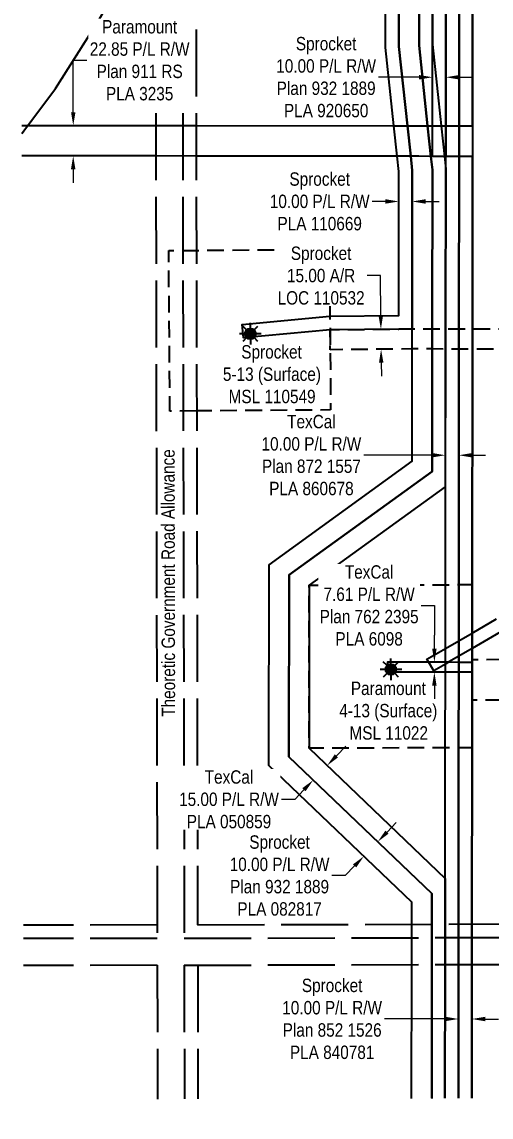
# Model space of a CAD drawing. Extents: x 507881 to 521259, y 6022177 to 6031356.
# Drawn here: x 507923 to 508274, y 6023002 to 6023821 of the extents above; entities that cross this region are included whole.
import ezdxf
from ezdxf.enums import TextEntityAlignment as Align

# ---------------------------------------------------------------- set-up
doc = ezdxf.new("R2010")
doc.units = 0
doc.header["$LTSCALE"] = 5
doc.header["$PDMODE"] = 3
doc.header["$PDSIZE"] = 30
for name, pattern in [('foc-ACCESSROAD', [3.75, 2.5, -1.25]), ('foc-UNSURVEYED', [12.5, 10, -2.5]), ('foc-WHEELTRACKS', [2, 0.4, -1.6])]:
    doc.linetypes.add(name, pattern=pattern)
doc.layers.get('Defpoints').update_dxf_attribs({"color": 9})
for name, color, linetype in [('F-AR', 190, 'foc-ACCESSROAD'), ('F-RW', 190, 'Continuous'), ('F-WS', 190, 'foc-ACCESSROAD'), ('F-WS-S', 190, 'Continuous'), ('L-ROAD-T', 7, 'Continuous'), ('L-USEC', 7, 'foc-UNSURVEYED'), ('T-WATER-P3', 160, 'foc-WHEELTRACKS')]:
    doc.layers.add(name, color=color, linetype=linetype)
for name, color, linetype, lineweight in [('F-AR-T', 190, 'Continuous', 9), ('F-RW-T', 190, 'Continuous', 9), ('F-WS-T', 190, 'Continuous', 9)]:
    doc.layers.add(name, color=color, linetype=linetype, lineweight=lineweight)
doc.styles.add('80CG', font='ARIALN.TTF', dxfattribs={"height": 10})
doc.styles.add('80L', font='ARIALN.TTF', dxfattribs={"height": 10})
doc.styles.add('foc-LtypeFont', font='ARIALN.TTF', dxfattribs={"height": 7.35})
doc.linetypes.add('foc-TOPO-flowdirection-NOLINE', pattern='A,0,[">",foc-LtypeFont,S=0.3,R=0,X=0,Y=-0.945],-20,[">",foc-LtypeFont,S=0.3,R=0,X=0,Y=-0.945],0', length=20)
doc.dimstyles.new('Compass 5 000', dxfattribs={"dimscale": 5, "dimtxt": 9, "dimasz": 2, "dimexe": 0.2, "dimexo": 0.0625, "dimgap": 0.5, "dimtad": 0, "dimtih": 1, "dimtoh": 1, "dimzin": 0, "dimdsep": 46, "dimtxsty": '80CG', "dimcen": 0.1, "dimse1": 1, "dimse2": 1, "dimclrd": 256, "dimclrt": 256, "dimaunit": 1, "dimadec": 4, "dimazin": 0, "dimtfac": 0.06, "dimtofl": 0, "dimtmove": 0, "dimatfit": 1, "dimfxl": 0.2, "dimtolj": 1, "dimtzin": 0, "dimlwd": -1, "dimarcsym": 0})

# ---------------------------------------------------------------- blocks, each defined once
blk = doc.blocks.new('*D675')
at = {"layer": 'Defpoints', "color": 0, "transparency": 16777216}
for p in [(508204.85, 6023686.74), (508204.84, 6023677.59), (508214.87, 6023677.58)]:
    blk.add_point(p, dxfattribs=at)
at = {"layer": 'F-RW-T', "transparency": 16777216}
for p, q in [((508194.85, 6023686.75), (508184.85, 6023686.76)), ((508224.88, 6023686.72), (508234.88, 6023686.72))]:
    blk.add_line(p, q, dxfattribs=at)
for points in [[(508194.85, 6023688.42), (508194.84, 6023685.08), (508204.85, 6023686.74)], [(508224.88, 6023688.39), (508224.88, 6023685.06), (508214.88, 6023686.73)]]:
    blk.add_solid(points, dxfattribs=at)
at = {"layer": 'F-RW-T', "transparency": 16777216, "insert": (508145.76, 6023686.76), "char_height": 10, "attachment_point": 5, "style": '80CG'}
blk.add_mtext('\\A1;Sprocket\\P10.00 P/L R/W\\PPLA 110669', dxfattribs=at)
blk = doc.blocks.new('*D676')
at = {"layer": 'Defpoints', "color": 0, "transparency": 16777216}
for p in [(508229.93, 6023779.57), (508229.92, 6023774.44), (508239.92, 6023774.43)]:
    blk.add_point(p, dxfattribs=at)
at = {"layer": 'F-RW-T', "transparency": 16777216}
for p, q in [((508219.93, 6023779.58), (508189.65, 6023779.6)), ((508249.92, 6023779.55), (508259.92, 6023779.54))]:
    blk.add_line(p, q, dxfattribs=at)
for points in [[(508219.93, 6023781.24), (508219.93, 6023777.91), (508229.93, 6023779.57)], [(508249.92, 6023781.22), (508249.92, 6023777.89), (508239.92, 6023779.56)]]:
    blk.add_solid(points, dxfattribs=at)
at = {"layer": 'F-RW-T', "transparency": 16777216, "insert": (508150.57, 6023779.6), "char_height": 10, "attachment_point": 5, "style": '80CG'}
blk.add_mtext('\\A1;Sprocket\\P10.00 P/L R/W\\PPlan 932 1889\\PPLA 920650', dxfattribs=at)
blk = doc.blocks.new('*D691')
at = {"layer": 'Defpoints', "color": 0, "transparency": 16777216}
for p in [(508195.48, 6023591.3), (508191.6, 6023576.27), (508195.62, 6023576.31)]:
    blk.add_point(p, dxfattribs=at)
at = {"layer": 'F-AR-T', "transparency": 16777216}
for p, q in [((508191.09, 6023631.29), (508181.09, 6023631.29)), ((508191.37, 6023601.26), (508191.09, 6023631.29)), ((508191.69, 6023566.27), (508191.79, 6023556.27))]:
    blk.add_line(p, q, dxfattribs=at)
for points in [[(508193.03, 6023601.28), (508189.7, 6023601.25), (508191.46, 6023591.26)], [(508193.36, 6023566.28), (508190.03, 6023566.25), (508191.6, 6023576.27)]]:
    blk.add_solid(points, dxfattribs=at)
at = {"layer": 'F-AR-T', "transparency": 16777216, "insert": (508146.81, 6023631.29), "char_height": 10, "attachment_point": 5, "style": '80CG', "bg_fill": 3, "box_fill_scale": 1.1, "bg_fill_color": 256, "bg_fill_true_color": 13158600, "bg_fill_transparency": 0}
blk.add_mtext('\\A1;Sprocket\\P15.00 A/R\\PLOC 110532', dxfattribs=at)
blk = doc.blocks.new('*D692')
at = {"layer": 'Defpoints', "color": 0, "transparency": 16777216}
for p in [(508140.95, 6023254.33), (508174.33, 6023243.13), (508163.95, 6023232.3)]:
    blk.add_point(p, dxfattribs=at)
at = {"layer": 'F-RW-T', "transparency": 16777216}
for p, q in [((508158.25, 6023272.38), (508165.16, 6023279.6)), ((508134.03, 6023247.1), (508127.12, 6023239.88)), ((508127.12, 6023239.88), (508117.12, 6023239.88))]:
    blk.add_line(p, q, dxfattribs=at)
for points in [[(508157.04, 6023273.54), (508159.45, 6023271.23), (508151.33, 6023265.16)], [(508132.83, 6023248.26), (508135.24, 6023245.95), (508140.95, 6023254.33)]]:
    blk.add_solid(points, dxfattribs=at)
at = {"layer": 'F-RW-T', "transparency": 16777216, "insert": (508078.03, 6023239.88), "char_height": 10, "attachment_point": 5, "style": '80CG', "bg_fill": 3, "box_fill_scale": 1.1, "bg_fill_color": 256, "bg_fill_true_color": 13158600, "bg_fill_transparency": 0}
blk.add_mtext('\\A1;TexCal\\P15.00 P/L R/W\\PPLA 050859', dxfattribs=at)
blk = doc.blocks.new('*D694')
at = {"layer": 'Defpoints', "color": 0, "transparency": 16777216}
for p in [(508249.39, 6023098.63), (508259.38, 6023098.62), (508249.37, 6023075.74)]:
    blk.add_point(p, dxfattribs=at)
at = {"layer": 'F-RW-T', "transparency": 16777216}
for p, q in [((508239.37, 6023075.75), (508194.13, 6023075.79)), ((508269.37, 6023075.73), (508279.37, 6023075.72))]:
    blk.add_line(p, q, dxfattribs=at)
for points in [[(508239.37, 6023077.42), (508239.37, 6023074.08), (508249.37, 6023075.74)], [(508269.37, 6023077.39), (508269.36, 6023074.06), (508259.37, 6023075.74)]]:
    blk.add_solid(points, dxfattribs=at)
at = {"layer": 'F-RW-T', "transparency": 16777216, "insert": (508155.05, 6023075.79), "char_height": 10, "attachment_point": 5, "style": '80CG'}
blk.add_mtext('\\A1;Sprocket\\P10.00 P/L R/W\\PPlan 852 1526\\PPLA 840781', dxfattribs=at)
blk = doc.blocks.new('*D695')
at = {"layer": 'Defpoints', "color": 0, "transparency": 16777216}
for p in [(508239.78, 6023638.75), (508249.81, 6023638.74), (508239.62, 6023497.08)]:
    blk.add_point(p, dxfattribs=at)
at = {"layer": 'F-RW-T', "transparency": 16777216}
for p, q in [((508229.62, 6023497.09), (508178.66, 6023497.15)), ((508259.64, 6023497.06), (508269.64, 6023497.05))]:
    blk.add_line(p, q, dxfattribs=at)
for points in [[(508229.62, 6023498.76), (508229.62, 6023495.43), (508239.62, 6023497.08)], [(508259.65, 6023498.73), (508259.64, 6023495.39), (508249.64, 6023497.07)]]:
    blk.add_solid(points, dxfattribs=at)
at = {"layer": 'F-RW-T', "transparency": 16777216, "insert": (508139.58, 6023497.15), "char_height": 10, "attachment_point": 5, "style": '80CG'}
blk.add_mtext('\\A1;TexCal\\P10.00 P/L R/W\\PPlan 872 1557\\PPLA 860678', dxfattribs=at)
blk = doc.blocks.new('GAS')
h = blk.add_hatch(color=255)
h.dxf.hatch_style = 1
edge = h.paths.add_edge_path()
edge.add_arc((0, 0), 0.9, 0, 360)
for p, q in [((-0.81, 0), (-1.62, 0)), ((-0.57, 0.57), (-1.14, 1.14)), ((0, 0.81), (0, 1.62)), ((0.57, 0.57), (1.14, 1.14)), ((1.62, 0), (0.81, 0)), ((-0.57, -0.57), (-1.14, -1.14)), ((0, -0.81), (0, -1.62)), ((1.14, -1.14), (0.57, -0.57))]:
    blk.add_line(p, q)
blk.add_circle((0, 0), 0.8)
blk = doc.blocks.new('*D698')
at = {"layer": 'Defpoints', "color": 0, "transparency": 16777216}
for p in [(507961.73, 6023743.47), (507998.5, 6023743.44), (507998.48, 6023720.75)]:
    blk.add_point(p, dxfattribs=at)
at = {"layer": 'F-RW-T', "transparency": 16777216}
for p, q in [((507961.74, 6023753.47), (507961.77, 6023792.24)), ((507961.77, 6023792.24), (507971.77, 6023792.24)), ((507961.71, 6023710.78), (507961.7, 6023700.78))]:
    blk.add_line(p, q, dxfattribs=at)
for points in [[(507960.07, 6023753.47), (507963.41, 6023753.47), (507961.73, 6023743.47)], [(507960.04, 6023710.78), (507963.37, 6023710.78), (507961.71, 6023720.78)]]:
    blk.add_solid(points, dxfattribs=at)
at = {"layer": 'F-RW-T', "transparency": 16777216, "insert": (508011.31, 6023792.24), "char_height": 10, "attachment_point": 5, "style": '80CG', "bg_fill": 3, "box_fill_scale": 1.1, "bg_fill_color": 256, "bg_fill_true_color": 13158600, "bg_fill_transparency": 0}
blk.add_mtext('\\A1;Paramount\\P22.85 P/L R/W\\PPlan 911 RS\\PPLA 3235', dxfattribs=at)
blk = doc.blocks.new('*D699')
at = {"layer": 'Defpoints', "color": 0, "transparency": 16777216}
for p in [(508210.98, 6023342.57), (508231.41, 6023342.55), (508210.98, 6023334.96)]:
    blk.add_point(p, dxfattribs=at)
at = {"layer": 'F-RW-T', "transparency": 16777216}
for p, q in [((508221.44, 6023384.78), (508231.44, 6023384.78)), ((508231.44, 6023384.78), (508231.42, 6023362.55)), ((508231.41, 6023352.55), (508231.42, 6023362.55)), ((508231.39, 6023324.94), (508231.38, 6023314.94))]:
    blk.add_line(p, q, dxfattribs=at)
for points in [[(508229.75, 6023352.56), (508233.08, 6023352.55), (508231.41, 6023342.55)], [(508229.73, 6023324.94), (508233.06, 6023324.94), (508231.4, 6023334.94)]]:
    blk.add_solid(points, dxfattribs=at)
at = {"layer": 'F-RW-T', "transparency": 16777216, "insert": (508182.67, 6023384.78), "char_height": 10, "attachment_point": 5, "style": '80CG', "bg_fill": 3, "box_fill_scale": 1.1, "bg_fill_color": 256, "bg_fill_true_color": 13158600, "bg_fill_transparency": 0}
blk.add_mtext('\\A1;TexCal\\P7.61 P/L R/W\\PPlan 762 2395\\PPLA 6098', dxfattribs=at)
blk = doc.blocks.new('*D1474')
at = {"layer": 'Defpoints', "color": 0, "transparency": 16777216}
for p in [(508189.38, 6023207.93), (508178.73, 6023197.36), (508179, 6023197.1)]:
    blk.add_point(p, dxfattribs=at)
at = {"layer": 'F-RW-T', "transparency": 16777216}
for p, q in [((508196.03, 6023215.42), (508202.95, 6023222.64)), ((508171.82, 6023190.14), (508164.9, 6023182.92)), ((508164.9, 6023182.92), (508154.9, 6023182.92))]:
    blk.add_line(p, q, dxfattribs=at)
for points in [[(508194.83, 6023216.57), (508197.23, 6023214.26), (508189.11, 6023208.19)], [(508170.61, 6023191.29), (508173.02, 6023188.99), (508178.73, 6023197.36)]]:
    blk.add_solid(points, dxfattribs=at)
at = {"layer": 'F-RW-T', "transparency": 16777216, "insert": (508115.81, 6023182.92), "char_height": 10, "attachment_point": 5, "style": '80CG'}
blk.add_mtext('\\A1;Sprocket\\P10.00 P/L R/W\\PPlan 932 1889\\PPLA 082817', dxfattribs=at)

msp = doc.modelspace()

# ---------------------------------------------------------------- linework, layer by layer
at = {"layer": 'F-AR', "flags": 128}
msp.add_lwpolyline([(508297.959, 6023591.42), (508297.987, 6023576.42), (508294.945, 6023576.423), (508282.602, 6023576.435), (508259.758, 6023576.456), (508249.759, 6023576.462), (508240.086, 6023576.467), (508239.717, 6023576.467), (508229.831, 6023576.481), (508215.162, 6023576.489), (508214.784, 6023576.484), (508153.594, 6023575.912), (508153.685, 6023590.904), (508204.768, 6023591.391), (508214.84, 6023591.486), (508229.838, 6023591.48), (508239.73, 6023591.468), (508240.106, 6023591.468), (508249.771, 6023591.462), (508259.769, 6023591.456), (508282.614, 6023591.434), (508294.917, 6023591.422), (508297.959, 6023591.42)], close=True, dxfattribs=at)
at = {"layer": 'F-RW', "flags": 128}
for points in [[(507923.427, 6023743.499), (508023.373, 6023743.425), (508053.533, 6023743.396), (508201.215, 6023743.284), (508211.305, 6023743.276), (508226.38, 6023743.265), (508229.899, 6023743.263), (508236.425, 6023743.257), (508239.893, 6023743.254), (508249.888, 6023743.247), (508259.883, 6023743.239), (508259.975, 6023862.346)], [(508259.32, 6023016.569), (508259.398, 6023116.501), (508259.421, 6023146.659), (508259.523, 6023278.44), (508259.55, 6023313.942), (508259.567, 6023334.919), (508259.573, 6023342.533), (508259.574, 6023344.507), (508259.581, 6023352.609), (508259.589, 6023364.172), (508259.617, 6023400.387), (508259.757, 6023576.456), (508259.768, 6023591.456), (508259.865, 6023720.393), (508249.87, 6023720.401), (508239.875, 6023720.409), (508238.864, 6023720.41), (508229.881, 6023720.417), (508228.823, 6023720.435), (508219.877, 6023720.592), (508213.74, 6023720.596), (508203.636, 6023720.603), (508053.573, 6023720.712), (508023.413, 6023720.733), (507984.586, 6023720.761), (507923.467, 6023720.79)]]:
    msp.add_lwpolyline(points, dxfattribs=at)
at = {"layer": 'F-RW'}
for points in [[(508219.988, 6023862.388), (508219.962, 6023803.248), (508226.38, 6023743.265), (508228.823, 6023720.435), (508229.87, 6023710.426), (508229.838, 6023591.48), (508229.831, 6023576.481), (508229.722, 6023485.028), (508122.896, 6023407.604), (508122.803, 6023271.708), (508229.552, 6023169.459), (508229.531, 6023146.579), (508229.503, 6023116.421), (508229.395, 6023016.434)], [(508229.395, 6023016.488), (508229.503, 6023116.421), (508229.531, 6023146.579), (508229.552, 6023169.459), (508122.803, 6023271.708), (508122.896, 6023407.604), (508229.722, 6023485.028), (508229.831, 6023576.481), (508229.838, 6023591.48), (508229.87, 6023710.426), (508228.823, 6023720.435), (508226.38, 6023743.265), (508219.962, 6023803.248), (508219.988, 6023862.388)], [(508229.99, 6023862.378), (508229.945, 6023803.954), (508236.425, 6023743.257), (508238.864, 6023720.41), (508239.868, 6023711), (508239.73, 6023591.468), (508239.717, 6023576.467), (508239.336, 6023473.466), (508137.895, 6023399.945), (508137.811, 6023278.109), (508239.44, 6023180.764), (508239.407, 6023146.606), (508239.391, 6023116.448), (508239.311, 6023016.514)], [(508239.985, 6023862.367), (508239.893, 6023743.254), (508239.893, 6023743.254), (508239.875, 6023720.409), (508238.864, 6023720.41), (508229.881, 6023720.417), (508229.899, 6023743.263), (508229.945, 6023803.954), (508229.99, 6023862.378)], [(508239.31, 6023016.461), (508239.391, 6023116.448), (508239.407, 6023146.606), (508239.44, 6023180.764), (508239.526, 6023278.385), (508239.578, 6023334.935), (508239.582, 6023340.997), (508239.583, 6023342.549), (508239.591, 6023352.558), (508239.628, 6023400.314), (508239.717, 6023576.467), (508239.73, 6023591.468), (508239.868, 6023711), (508239.875, 6023720.409), (508239.893, 6023743.254), (508239.985, 6023862.367)], [(508239.311, 6023016.514), (508239.391, 6023116.448), (508239.407, 6023146.606), (508239.44, 6023180.764), (508239.526, 6023278.385), (508239.578, 6023334.935), (508239.582, 6023340.997), (508239.583, 6023342.549), (508239.591, 6023352.558), (508239.628, 6023400.314), (508239.717, 6023576.467), (508239.73, 6023591.468), (508239.868, 6023711), (508239.875, 6023720.409), (508239.893, 6023743.254), (508239.985, 6023862.367)], [(508249.98, 6023862.356), (508249.888, 6023743.247), (508249.87, 6023720.401), (508249.771, 6023591.462), (508249.759, 6023576.462), (508249.623, 6023400.351), (508249.591, 6023358.366), (508249.582, 6023346.803), (508249.578, 6023342.542), (508249.572, 6023334.926), (508249.528, 6023278.413), (508249.427, 6023146.632), (508249.403, 6023116.475), (508249.325, 6023016.542)], [(508249.325, 6023016.542), (508249.403, 6023116.475), (508249.427, 6023146.632), (508249.528, 6023278.413), (508249.572, 6023334.926), (508249.578, 6023342.542), (508249.582, 6023346.803), (508249.591, 6023358.366), (508249.623, 6023400.351), (508249.759, 6023576.462), (508249.771, 6023591.462), (508249.87, 6023720.401), (508249.888, 6023743.247), (508249.98, 6023862.356)], [(508259.975, 6023862.346), (508259.883, 6023743.239), (508259.865, 6023720.393), (508259.768, 6023591.456), (508259.757, 6023576.456), (508259.617, 6023400.387), (508259.589, 6023364.172), (508259.581, 6023352.609), (508259.574, 6023344.507), (508259.573, 6023342.533), (508259.567, 6023334.919), (508259.55, 6023313.942), (508259.523, 6023278.44), (508259.421, 6023146.659), (508259.398, 6023116.501), (508259.32, 6023016.569)], [(508204.969, 6023837.511), (508204.958, 6023802.447), (508211.305, 6023743.276), (508213.74, 6023720.596), (508214.898, 6023709.803), (508214.804, 6023601.485), (508214.84, 6023591.486), (508204.768, 6023591.391), (508153.685, 6023590.904), (508153.685, 6023590.904), (508088.905, 6023584.932), (508087.988, 6023594.889), (508153.313, 6023600.91), (508204.775, 6023601.392), (508204.863, 6023709.11), (508203.636, 6023720.603), (508201.215, 6023743.284), (508194.957, 6023801.913), (508194.96, 6023834.574)], [(508214.379, 6023016.393), (508214.497, 6023116.382), (508214.524, 6023146.54), (508214.539, 6023163.061), (508107.799, 6023265.311), (508107.924, 6023415.244), (508214.743, 6023492.679), (508214.784, 6023576.484), (508214.84, 6023591.486), (508214.804, 6023601.485), (508214.898, 6023709.803), (508213.74, 6023720.596), (508211.305, 6023743.276), (508204.958, 6023802.447), (508204.969, 6023837.511)], [(508259.32, 6023016.515), (508259.398, 6023116.501), (508259.421, 6023146.659), (508259.523, 6023278.44), (508259.55, 6023313.942), (508259.567, 6023334.919), (508259.573, 6023342.533), (508259.574, 6023344.507), (508259.581, 6023352.609), (508259.589, 6023364.172), (508259.617, 6023400.387), (508259.757, 6023576.456), (508259.768, 6023591.456), (508259.865, 6023720.393), (508249.87, 6023720.401), (508239.875, 6023720.409), (508238.864, 6023720.41), (508229.881, 6023720.417), (508228.823, 6023720.435), (508219.877, 6023720.592), (508213.74, 6023720.596), (508203.636, 6023720.603), (508053.573, 6023720.712), (508023.413, 6023720.733), (507984.586, 6023720.761), (507923.413, 6023720.79)], [(508280.548, 6023364.786), (508259.581, 6023352.609), (508249.582, 6023346.803), (508242.251, 6023342.547), (508239.582, 6023340.997), (508230.868, 6023335.937), (508227.021, 6023342.558), (508225.848, 6023344.578), (508239.591, 6023352.558), (508249.591, 6023358.366), (508259.589, 6023364.172), (508277.85, 6023374.776)]]:
    msp.add_lwpolyline(points, dxfattribs=at)
msp.add_lwpolyline([(508259.573, 6023342.533), (508259.567, 6023334.919), (508249.572, 6023334.926), (508239.578, 6023334.935), (508196.67, 6023334.968), (508196.675, 6023342.582), (508227.021, 6023342.558), (508239.583, 6023342.549), (508242.251, 6023342.547), (508249.578, 6023342.542), (508259.573, 6023342.533)], close=True, dxfattribs=at)
at = {"layer": 'F-WS', "flags": 128}
for points in [[(508053.909, 6023530.179), (508033.944, 6023530.033), (508033.022, 6023650.041), (508053.697, 6023650.189), (508153.047, 6023650.905), (508153.313, 6023600.91), (508153.685, 6023590.904), (508153.594, 6023575.912), (508153.921, 6023530.907), (508053.909, 6023530.179)], [(508259.581, 6023352.609), (508259.574, 6023344.507), (508282.422, 6023344.561), (508295.381, 6023344.592), (508298.423, 6023344.599), (508298.428, 6023317.503), (508298.429, 6023314.11), (508295.387, 6023314.097), (508282.398, 6023314.041), (508259.55, 6023313.942), (508259.523, 6023278.44), (508249.528, 6023278.413), (508239.526, 6023278.385), (508137.811, 6023278.109), (508137.895, 6023399.945), (508239.628, 6023400.314), (508249.623, 6023400.351), (508259.617, 6023400.387), (508259.589, 6023364.172), (508259.581, 6023352.609)]]:
    msp.add_lwpolyline(points, close=True, dxfattribs=at)
at = {"layer": 'L-USEC'}
for p, q in [((508023.026, 6023940.159), (508024.445, 6023135.986)), ((508043.135, 6023940.194), (508044.554, 6023136.04)), ((508053.19, 6023940.212), (508054.591, 6023146.122)), ((508024.449, 6023146.04), (507924.482, 6023145.936)), ((508024.399, 6023146.04), (508024.428, 6023146.04)), ((508054.591, 6023146.122), (508846.613, 6023148.272)), ((508044.554, 6023136.04), (508846.64, 6023138.217)), ((508024.46, 6023135.986), (507924.499, 6023135.882)), ((508024.426, 6023135.986), (508024.445, 6023135.986)), ((508024.481, 6023115.877), (507924.535, 6023115.773)), ((508024.481, 6023115.877), (508024.657, 6023015.932)), ((508044.59, 6023115.931), (508846.695, 6023118.108)), ((508044.59, 6023115.931), (508044.59, 6023115.912)), ((508044.59, 6023115.912), (508044.766, 6023015.987)), ((508054.644, 6023115.958), (508054.645, 6023115.93)), ((508054.645, 6023115.93), (508054.821, 6023016.014))]:
    msp.add_line(p, q, dxfattribs=at)
at = {"layer": 'T-WATER-P3', "flags": 128}
msp.add_lwpolyline([(507923.438, 6023737.45), (507948.468, 6023771.081), (507980.464, 6023821.543), (508002.183, 6023859.402), (508011.519, 6023865.904), (508021.617, 6023876.339), (508030.781, 6023887.702), (508038.106, 6023900.205), (508048.114, 6023931.119), (508061.925, 6023957.898), (508078.847, 6024001.001), (508094.171, 6024025.488), (508109.667, 6024068.123), (508114.363, 6024083.96), (508116.867, 6024121.527), (508122.907, 6024156.152), (508123.555, 6024172.393)], dxfattribs=at)
at = {"layer": 'T-WATER-P3', "linetype": 'foc-TOPO-flowdirection-NOLINE', "flags": 128}
msp.add_lwpolyline([(507923.438, 6023737.45), (507948.468, 6023771.081), (507980.464, 6023821.543), (508002.183, 6023859.402), (508011.519, 6023865.904), (508021.617, 6023876.339), (508030.781, 6023887.702), (508038.106, 6023900.205), (508048.114, 6023931.119), (508061.925, 6023957.898), (508078.847, 6024001.001), (508094.171, 6024025.488), (508109.667, 6024068.123), (508114.363, 6024083.96), (508116.867, 6024121.527), (508122.907, 6024156.152), (508123.555, 6024172.393)], dxfattribs=at)

# ---------------------------------------------------------------- block references
at = {"layer": 'F-WS-S', "xscale": 5, "yscale": 5, "zscale": 5}
msp.add_blockref('GAS', (508093.968, 6023587.841), dxfattribs=at)

# ---------------------------------------------------------------- texts
at = {"layer": 'L-ROAD-T', "style": '80L'}
msp.add_text('Theoretic Government Road Allowance', height=10, rotation=90.101101, dxfattribs=at).set_placement((508032.628, 6023401.587), align=Align.MIDDLE_CENTER)

# ---------------------------------------------------------------- dimensions: what is measured, and where the dimension line sits
at = {"layer": 'F-RW-T'}
for base, p1, p2, angle, text, picture, middle in [((508229.927, 6023779.568), (508239.917, 6023774.429), (508229.923, 6023774.436), 179.956516, 'Sprocket\\P10.00 P/L R/W\\PPlan 932 1889\\PPLA 920650', '*D676', (508150.567, 6023779.598)), ((508249.371, 6023075.744), (508259.384, 6023098.622), (508249.389, 6023098.629), 179.955572, 'Sprocket\\P10.00 P/L R/W\\PPlan 852 1526\\PPLA 840781', '*D694', (508155.046, 6023075.787))]:
    dim = msp.add_linear_dim(base=base, p1=p1, p2=p2, angle=angle, text=text, dimstyle='Compass 5 000', dxfattribs=at)
    dim.commit()
    dim.dimension.update_dxf_attribs({"geometry": picture, "text_midpoint": middle, "dimtype": 161})

# ---------------------------------------------------------------- next in the draw order: dimensions: what is measured, and where the dimension line sits
at = {"layer": 'F-AR-T'}
dim = msp.add_linear_dim(base=(508191.6, 6023576.268), p1=(508195.483, 6023591.302), p2=(508195.624, 6023576.305), angle=270.535872, text='Sprocket\\P15.00 A/R\\PLOC 110532', dimstyle='Compass 5 000', override={"dimtfill": 1}, dxfattribs=at)
dim.commit()
dim.dimension.update_dxf_attribs({"geometry": '*D691', "text_midpoint": (508146.815, 6023631.285), "dimtype": 161})
at = {"layer": 'F-RW-T'}
for base, p1, p2, angle, text, picture, middle in [((507961.731, 6023743.471), (507998.481, 6023720.751), (507998.498, 6023743.443), 89.957192, 'Paramount\\P22.85 P/L R/W\\PPlan 911 RS\\PPLA 3235', '*D698', (508011.307, 6023792.242)), ((508140.951, 6023254.326), (508174.327, 6023243.132), (508163.949, 6023232.297), 226.23309, 'TexCal\\P15.00 P/L R/W\\PPLA 050859', '*D692', (508078.03, 6023239.883))]:
    dim = msp.add_linear_dim(base=base, p1=p1, p2=p2, angle=angle, text=text, dimstyle='Compass 5 000', override={"dimtfill": 1}, dxfattribs=at)
    dim.commit()
    dim.dimension.update_dxf_attribs({"geometry": picture, "text_midpoint": middle, "dimtype": 161})

# ---------------------------------------------------------------- next in the draw order: texts
at = {"layer": 'F-WS-T', "insert": (508073.242, 6023579.328), "char_height": 10, "attachment_point": 1, "style": '80L'}
msp.add_mtext_dynamic_manual_height_columns('\\pi13.98;Sprocket\\P\\pi0.25894;5-13 (Surface)\\P\\pi4.495;MSL 110549', width=72.58473, gutter_width=49.973, heights=[0], dxfattribs=at)

# ---------------------------------------------------------------- next in the draw order: dimensions: what is measured, and where the dimension line sits
at = {"layer": 'F-RW-T'}
dim = msp.add_aligned_dim(p1=(508214.87, 6023677.585), p2=(508204.838, 6023677.593), distance=-9.148, text='Sprocket\\P10.00 P/L R/W\\PPLA 110669', dimstyle='Compass 5 000', dxfattribs=at)
dim.commit()
dim.dimension.update_dxf_attribs({"geometry": '*D675', "text_midpoint": (508145.759, 6023686.758)})
dim = msp.add_linear_dim(base=(508239.621, 6023497.083), p1=(508249.807, 6023638.741), p2=(508239.785, 6023638.752), angle=179.933831, text='TexCal\\P10.00 P/L R/W\\PPlan 872 1557\\PPLA 860678', dimstyle='Compass 5 000', dxfattribs=at)
dim.commit()
dim.dimension.update_dxf_attribs({"geometry": '*D695', "text_midpoint": (508139.578, 6023497.153), "dimtype": 161})
at = {"layer": 'F-RW-T', "color": 5}
dim = msp.add_linear_dim(base=(508178.734, 6023197.36), p1=(508189.383, 6023207.935), p2=(508179.005, 6023197.101), angle=226.230501, text='Sprocket\\P10.00 P/L R/W\\PPlan 932 1889\\PPLA 082817', dimstyle='Compass 5 000', dxfattribs=at)
dim.commit()
dim.dimension.update_dxf_attribs({"geometry": '*D1474', "text_midpoint": (508115.813, 6023182.918), "dimtype": 161})

# ---------------------------------------------------------------- next in the draw order: dimensions: what is measured, and where the dimension line sits
at = {"layer": 'F-RW-T'}
dim = msp.add_linear_dim(base=(508231.406, 6023342.555), p1=(508210.975, 6023334.957), p2=(508210.981, 6023342.571), angle=89.954944, text='TexCal\\P7.61 P/L R/W\\PPlan 762 2395\\PPLA 6098', dimstyle='Compass 5 000', override={"dimtmove": 1, "dimtfill": 1}, dxfattribs=at)
dim.commit()
dim.dimension.update_dxf_attribs({"geometry": '*D699', "text_midpoint": (508227.81, 6023384.783), "dimtype": 161})

# ---------------------------------------------------------------- next in the draw order: block references
at = {"layer": 'F-WS-S', "xscale": 5, "yscale": 5, "zscale": 5}
msp.add_blockref('GAS', (508198.909, 6023337.008), dxfattribs=at)

# ---------------------------------------------------------------- next in the draw order: texts
at = {"layer": 'F-WS-T', "insert": (508160.285, 6023327.871), "char_height": 10, "attachment_point": 1, "style": '80L'}
msp.add_mtext_dynamic_manual_height_columns('\\pi8.748;Paramount\\P\\pi0.09523;4-13 (Surface)\\P\\pi7.7248;MSL 11022', width=72.58473, gutter_width=49.973, heights=[0], dxfattribs=at)

doc.saveas('drawing.dxf')
